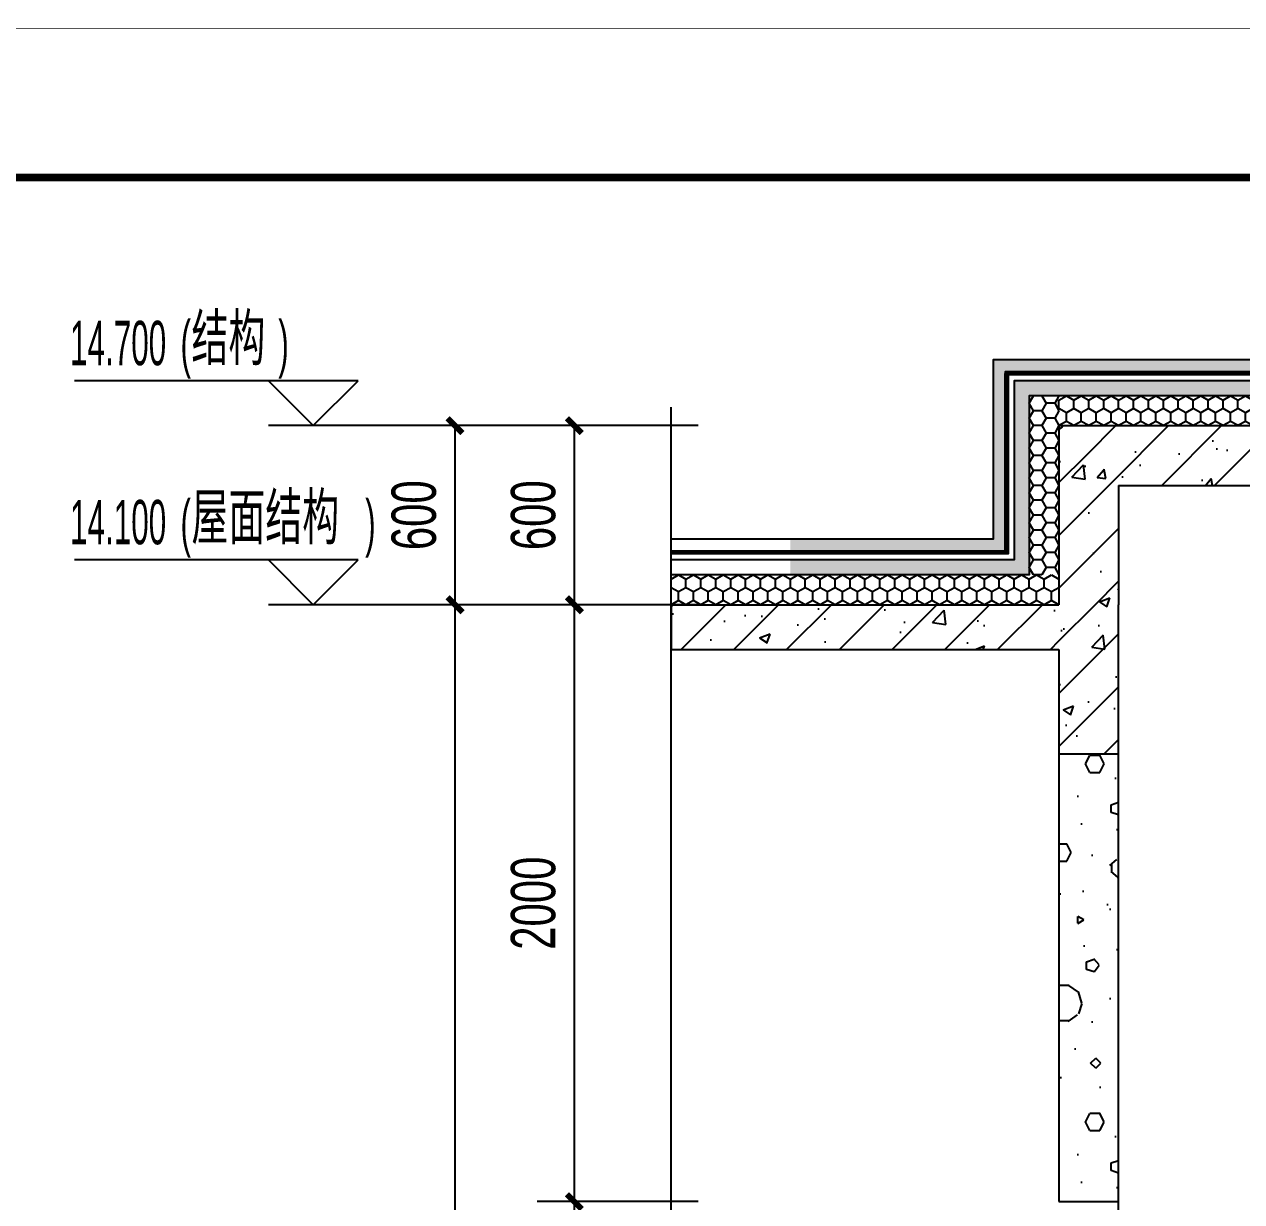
# Model space of a CAD drawing. Extents: x -26219 to 315419, y -160410 to -120810.
# Drawn here: x 294857 to 298936, y -130294 to -126350 of the extents above; entities that cross this region are included whole.
import ezdxf
from ezdxf.xclip import XClip

# ---------------------------------------------------------------- set-up
doc = ezdxf.new("R2010")
doc.units = 0
doc.header["$LTSCALE"] = 1000
doc.header["$MEASUREMENT"] = 0
doc.header["$XCLIPFRAME"] = 0
for name, color, linetype in [('01-标注_尺寸', 124, 'Continuous'), ('01-标注_标高', 200, 'Continuous'), ('01-标注_符号', 200, 'Continuous'), ('02-TEXT_标注', 130, 'Continuous'), ('05-填充_天正', 26, 'Continuous'), ('104-13#14# B1核心筒$0$A-E_楼梯', 171, 'Continuous'), ('A-O_屋面', 201, 'Continuous'), ('A-O_防水层', 222, 'Continuous'), ('A-SUR_保温', 222, 'Continuous'), ('A_STR-砌块墙', 121, 'Continuous'), ('A_STR-砼墙', 51, 'Continuous'), ('A_STR-砼柱', 51, 'Continuous')]:
    doc.layers.add(name, color=color, linetype=linetype)
doc.layers.add('B1幕墙$0$04-不打印_辅助线', color=165, linetype='Continuous', plot=False)
doc.styles.add('_TCH_DIM', font='ros.shx', dxfattribs={"width": 0.75, "bigfont": 'jd.shx'})
doc.styles.add('_TCH_DIM_T3', font='ros.shx', dxfattribs={"width": 0.705882, "bigfont": 'jd.shx'})
doc.dimstyles.new('_TCH_ARCH&&50', dxfattribs={"dimtxt": 148.75, "dimasz": 50, "dimexe": 125, "dimexo": 150, "dimgap": 63.125, "dimtad": 1, "dimdec": 0, "dimzin": 0, "dimdsep": 46, "dimtxsty": '_TCH_DIM_T3', "dimblk": 'ARCHTICK', "dimcen": 0.09, "dimclrt": 7, "dimazin": 2, "dimtfac": 1, "dimtdec": 0, "dimtix": 1, "dimtmove": 2, "dimatfit": 3, "dimfxl": 0, "dimtolj": 1, "dimtzin": 0, "dimarcsym": 0})
pattern_1 = [(45, (0, 0), (-88.38835, 88.38835), []), (50, (0, 0), (358.6301, -31.37607), [37.5, -412.5]), (355, (0, 0), (-69.37567, 376.09607), [30, -330]), (100.4514, (29.9, -2.6), (289.2547, 344.71977), [31.8701, -350.57106]), (46.1842, (0, 100), (533.6205, -82.7595), [56.25, -618.75]), (96.6356, (44.47, 93.1), (467.33135, 487.0589), [47.8051, -525.8565]), (351.1842, (0, 100), (467.331, 487.0593), [45, -495]), (21, (50, 75), (298.45353, -201.30945), [37.5, -412.5]), (326, (50, 75), (121.65767, 362.57502), [30, -330]), (71.4514, (74.87, 58.22), (420.1113, 161.26525), [31.8701, -350.57106]), (37.5, (0, 0), (6.07993, 166.446927), [0, -326, 0, -335, 0, -331.25]), (7.5, (0, 0), (131.53477, 197.20586), [0, -191, 0, -318.5, 0, -126.25]), (327.5, (-111.5, 0), (266.91122, -11.277436), [0, -125, 0, -390, 0, -517.5]), (317.5, (-161.5, 0), (291.59308, 50.05249), [0, -162.5, 0, -259, 0, -367.5])]

# ---------------------------------------------------------------- blocks, each defined once
blk = doc.blocks.new('B1幕墙')
at = {"layer": 'B1幕墙$0$04-不打印_辅助线'}
blk.add_lwpolyline([(-19723.4, 110825.4), (-17951.5, 111952.4), (-14731.3, 106889.8), (-10015.2, 109889.5), (-6726.5, 109889.5), (-6726.5, 107689.5), (-6591.5, 107689.5), (-6591.5, 96729.1), (-3286.4, 91533.1), (-3400.3, 91460.7), (-609.5, 87073), (-44109.9, 59403.8), (-49479.8, 60532), (-116340.3, 165647.4), (-95570, 173811.9), (-95423.7, 173439.7), (-115742.4, 165452.7), (-49232.7, 60888.9), (-44187.1, 59828.8), (-1077.3, 87249.5), (-3868.2, 91637.2), (-3501.1, 91870.6)], dxfattribs=at)
blk = doc.blocks.new('104-13#14# B1核心筒')
at = {"layer": '104-13#14# B1核心筒$0$A-E_楼梯', "rotation": 57.54087654752239}
blk.add_blockref('B1幕墙', (289197.1, 8062.4), dxfattribs=at)
blk = doc.blocks.new('图框-A1')
for points, const_width in [([(0, 0), (841, 0), (841, 594), (0, 594)], 0.05), ([(766, 584), (25, 584), (25, 10), (766, 10)], 0.5)]:
    blk.add_lwpolyline(points, close=True, dxfattribs=dict(const_width=const_width))
blk = doc.blocks.new('_ArchTick')
at = {"color": 0, "linetype": 'ByBlock', "const_width": 0.4}
blk.add_lwpolyline([(-0.5, -0.5), (0.5, 0.5)], dxfattribs=at)
blk = doc.blocks.new('*D977')
at = {"layer": '01-标注_尺寸', "color": 0, "lineweight": -2, "transparency": 16777216}
for p, q in [((296714.6, -128294.1), (296175, -128294.1)), ((296300, -132794.1), (296300, -128294.1)), ((296714.6, -132794.1), (296175, -132794.1))]:
    blk.add_line(p, q, dxfattribs=at)
at = {"layer": 'Defpoints', "color": 0, "transparency": 16777216}
for p in [(296300, -128294.1), (296864.6, -128294.1), (296864.6, -132794.1)]:
    blk.add_point(p, dxfattribs=at)
at = {"layer": '01-标注_尺寸', "color": 0, "lineweight": -2, "transparency": 16777216, "xscale": 50, "yscale": 50, "zscale": 50}
for p, rotation in [((296300, -128294.1), 90), ((296300, -132794.1), 270)]:
    blk.add_blockref('_ArchTick', p, dxfattribs=dict(at, rotation=rotation))
at = {"layer": '01-标注_尺寸', "color": 7, "transparency": 16777216, "insert": (296162.5, -130544.1), "char_height": 148.75, "attachment_point": 5, "rotation": 90, "style": '_TCH_DIM_T3'}
blk.add_mtext('\\A1;4500', dxfattribs=at)
blk = doc.blocks.new('*D978')
at = {"layer": '01-标注_尺寸', "color": 0, "lineweight": -2, "transparency": 16777216}
for p, q in [((296714.6, -127694.1), (296175, -127694.1)), ((296300, -128294.1), (296300, -127694.1)), ((296714.6, -128294.1), (296175, -128294.1))]:
    blk.add_line(p, q, dxfattribs=at)
at = {"layer": 'Defpoints', "color": 0, "transparency": 16777216}
for p in [(296300, -127694.1), (296864.6, -127694.1), (296864.6, -128294.1)]:
    blk.add_point(p, dxfattribs=at)
at = {"layer": '01-标注_尺寸', "color": 0, "lineweight": -2, "transparency": 16777216, "xscale": 50, "yscale": 50, "zscale": 50}
for p, rotation in [((296300, -127694.1), 90), ((296300, -128294.1), 270)]:
    blk.add_blockref('_ArchTick', p, dxfattribs=dict(at, rotation=rotation))
at = {"layer": '01-标注_尺寸', "color": 7, "transparency": 16777216, "insert": (296162.5, -127994.1), "char_height": 148.75, "attachment_point": 5, "rotation": 90, "style": '_TCH_DIM_T3'}
blk.add_mtext('\\A1;600', dxfattribs=at)
blk = doc.blocks.new('*D986')
at = {"layer": '01-标注_尺寸', "color": 0, "lineweight": -2, "transparency": 16777216}
for p, q in [((297114.6, -130294.1), (296575, -130294.1)), ((296700, -132794.1), (296700, -130294.1)), ((297114.6, -132794.1), (296575, -132794.1))]:
    blk.add_line(p, q, dxfattribs=at)
at = {"layer": 'Defpoints', "color": 0, "transparency": 16777216}
for p in [(296700, -130294.1), (297264.6, -130294.1), (297264.6, -132794.1)]:
    blk.add_point(p, dxfattribs=at)
at = {"layer": '01-标注_尺寸', "color": 0, "lineweight": -2, "transparency": 16777216, "xscale": 50, "yscale": 50, "zscale": 50}
for p, rotation in [((296700, -130294.1), 90), ((296700, -132794.1), 270)]:
    blk.add_blockref('_ArchTick', p, dxfattribs=dict(at, rotation=rotation))
at = {"layer": '01-标注_尺寸', "color": 7, "transparency": 16777216, "insert": (296562.5, -131544.1), "char_height": 148.75, "attachment_point": 5, "rotation": 90, "style": '_TCH_DIM_T3'}
blk.add_mtext('\\A1;2500', dxfattribs=at)
blk = doc.blocks.new('*D987')
at = {"layer": '01-标注_尺寸', "color": 0, "lineweight": -2, "transparency": 16777216}
for p, q in [((297114.6, -128294.1), (296575, -128294.1)), ((296700, -130294.1), (296700, -128294.1)), ((297114.6, -130294.1), (296575, -130294.1))]:
    blk.add_line(p, q, dxfattribs=at)
at = {"layer": 'Defpoints', "color": 0, "transparency": 16777216}
for p in [(296700, -128294.1), (297264.6, -128294.1), (297264.6, -130294.1)]:
    blk.add_point(p, dxfattribs=at)
at = {"layer": '01-标注_尺寸', "color": 0, "lineweight": -2, "transparency": 16777216, "xscale": 50, "yscale": 50, "zscale": 50}
for p, rotation in [((296700, -128294.1), 90), ((296700, -130294.1), 270)]:
    blk.add_blockref('_ArchTick', p, dxfattribs=dict(at, rotation=rotation))
at = {"layer": '01-标注_尺寸', "color": 7, "transparency": 16777216, "insert": (296562.5, -129294.1), "char_height": 148.75, "attachment_point": 5, "rotation": 90, "style": '_TCH_DIM_T3'}
blk.add_mtext('\\A1;2000', dxfattribs=at)
blk = doc.blocks.new('*D988')
at = {"layer": '01-标注_尺寸', "color": 0, "lineweight": -2, "transparency": 16777216}
for p, q in [((297114.6, -127694.1), (296575, -127694.1)), ((296700, -128294.1), (296700, -127694.1)), ((297114.6, -128294.1), (296575, -128294.1))]:
    blk.add_line(p, q, dxfattribs=at)
at = {"layer": 'Defpoints', "color": 0, "transparency": 16777216}
for p in [(296700, -127694.1), (297264.6, -127694.1), (297264.6, -128294.1)]:
    blk.add_point(p, dxfattribs=at)
at = {"layer": '01-标注_尺寸', "color": 0, "lineweight": -2, "transparency": 16777216, "xscale": 50, "yscale": 50, "zscale": 50}
for p, rotation in [((296700, -127694.1), 90), ((296700, -128294.1), 270)]:
    blk.add_blockref('_ArchTick', p, dxfattribs=dict(at, rotation=rotation))
at = {"layer": '01-标注_尺寸', "color": 7, "transparency": 16777216, "insert": (296562.5, -127994.1), "char_height": 148.75, "attachment_point": 5, "rotation": 90, "style": '_TCH_DIM_T3'}
blk.add_mtext('\\A1;600', dxfattribs=at)
blk = doc.blocks.new('$LinePat$防水层2')
at = {"color": 0}
blk.add_line((0, 0), (600, 0), dxfattribs=at)
blk.add_solid([(150, 0), (450, 0), (150, -100), (450, -100)], dxfattribs=at)
blk = doc.blocks.new('$LinePat$聚苯板')
at = {"color": 0}
for p, q in [((14.8, -8.6), (0, 0)), ((29.7, 0), (14.8, -8.6)), ((14.8, -8.6), (14.8, -25.7)), ((14.8, -25.7), (0, -34.3)), ((0, -34.3), (0, -51.4)), ((29.7, -34.3), (14.8, -25.7)), ((0, -51.4), (14.8, -60)), ((14.8, -60), (29.7, -51.4))]:
    blk.add_line(p, q, dxfattribs=at)

msp = doc.modelspace()

# ---------------------------------------------------------------- hatches: boundary and pattern name
at = {"layer": '05-填充_天正'}
h = msp.add_hatch(dxfattribs=at)
h.set_pattern_fill('钢筋混凝土', color=256, scale=50, style=0)
h.set_pattern_definition(pattern_1)
h.paths.add_polyline_path([(298323.7, -128294.1), (298523.7, -128294.1), (298523.7, -127894.1), (298323.7, -127694.1)])
h = msp.add_hatch(dxfattribs=at)
h.set_pattern_fill('钢筋混凝土', color=256, scale=50, style=0)
h.set_pattern_definition(pattern_1)
h.paths.add_polyline_path([(298323.7, -127694.1), (298523.7, -127894.1), (301273.7, -127894.1), (301473.7, -127694.1)])
h = msp.add_hatch(dxfattribs=at)
h.set_pattern_fill('钢筋混凝土', color=256, scale=50, style=0)
h.set_pattern_definition(pattern_1)
h.paths.add_polyline_path([(298323.7, -128444.1), (298323.7, -128294.1), (297023.7, -128294.1), (297023.7, -128444.1)])
h = msp.add_hatch(dxfattribs=at)
h.set_pattern_fill('钢筋混凝土', color=256, scale=50, style=0)
h.set_pattern_definition(pattern_1)
h.paths.add_polyline_path([(298323.7, -128794.1), (298523.7, -128794.1), (298523.7, -128294.1), (298323.7, -128294.1)])
h = msp.add_hatch(dxfattribs=at)
h.set_pattern_fill('加气混凝土', color=256, scale=50, style=0)
h.set_pattern_definition([(0, (177, -183), (300, 600), [0, -600]), (0, (-174, -264), (300, 600), [0, -600]), (0, (21, -270), (300, 600), [0, -600]), (0, (234, -93), (300, 600), [0, -600]), (0, (-15, -300), (300, 600), [0, -600]), (0, (294, 285), (300, 600), [0, -600]), (0, (111, 237), (300, 600), [0, -600]), (0, (207, 162), (300, 600), [0, -600]), (0, (-282, 150), (300, 600), [0, -600]), (0, (12, 123), (300, 600), [0, -600]), (0, (-102, -30), (300, 600), [0, -600]), (0, (-96, -255), (300, 600), [0, -600]), (0, (129, -279), (300, 600), [0, -600]), (0, (294, -15), (300, 600), [0, -600]), (0, (-267, -108), (300, 600), [0, -600]), (0, (-216, -6), (300, 600), [0, -600]), (0, (18, -48), (300, 600), [0, -600]), (0, (-66, -135), (300, 600), [0, -600]), (0, (-114, 63), (300, 600), [0, -600]), (0, (-39, 288), (300, 600), [0, -600]), (0, (-243, -234), (300, 600), [0, -600]), (0, (87, 165), (300, 600), [0, -600]), (0, (-192, 174), (300, 600), [0, -600]), (0, (-240, 252), (300, 600), [0, -600]), (130.601294, (257.143, 97.143), (-1499.9999834, 1800.000008), [26.3416, -11037.111]), (18.43495, (214.29, 108.57), (1499.999994, 599.999996), [27.1052, -3767.6279]), (90, (214.3, 82.86), (300, 600), [25.7143, -1174.2857]), (161.56505, (240, 74.29), (-1500.000008, 599.999955), [27.1052, -3767.6279]), (53.130102, (240, 74.29), (300, 600), [28.5714, -2971.4285]), (135, (262.86, -231.43), (-300.00004, 599.99996), [24.2437, -1672.8126]), (45, (228.57, -231.43), (300, 600), [24.2437, -1672.8126]), (135, (245.71, -248.57), (-300.00004, 599.99996), [24.2437, -1672.8126]), (45, (245.71, -248.57), (300, 600), [24.2437, -1672.8126]), (116.56505, (-25.7, 171.43), (-5e-05, 1200), [31.9438, -638.8765]), (180, (-40, 200), (-300, 600), [34.2857, -565.7142]), (63.43495, (-88.57, 171.43), (3e-06, 1200), [31.9438, -638.8765]), (116.56505, (-74.3, 142.86), (-5e-05, 1200), [31.9438, -638.8765]), (0, (-74.3, 142.86), (300, 600), [34.2857, -565.7142]), (63.43495, (-40, 142.86), (3e-06, 1200), [31.9438, -638.8765]), (107.102728, (200, -31.429), (-899.9999656, 3000.0000048), [38.8613, -16282.9025]), (143.972626, (188.57, 5.714), (-5699.999928, 4199.999995), [38.8613, -8122.02]), (180, (157.14, 28.6), (-300, 600), [37.1429, -562.8571]), (36.027373, (88.57, 5.714), (5699.999958, 4199.999955), [38.8613, -8122.02]), (71.56505, (77.14, -28.57), (900.000005, 2999.999995), [36.1403, -3758.5928]), (107.102728, (88.571, -65.714), (-899.9999656, 3000.0000048), [38.8613, -16282.9025]), (143.972626, (120, -88.57), (-5699.999928, 4199.999995), [38.8613, -8122.02]), (0, (120, -88.6), (300, 600), [37.1429, -562.8571]), (36.027373, (157.143, -88.57), (5699.999958, 4199.999955), [38.8613, -8122.02]), (71.56505, (188.57, -65.71), (900.000005, 2999.999995), [36.1403, -3758.5928]), (150.255118, (205.714, 248.57), (-900.000002, 599.999993), [23.035, -4814.3196]), (90, (185.7, 237.14), (300, 600), [22.8571, -1177.1427]), (29.74488, (185.714, 237.14), (900, 599.999997), [23.035, -4814.3196]), (116.56505, (65.7, -177.14), (-5e-05, 1200), [31.9438, -638.8765]), (168.690067, (51.43, -148.57), (-2700.000002, 599.999985), [29.1373, -6089.6855]), (41.185925, (0, -162.857), (7499.9999546, 6599.9999423), [30.3718, -12725.802]), (90, (0, -191.43), (300, 600), [28.5714, -1171.4285]), (138.814074, (22.857, -211.429), (-7499.9998667, 6600.000042), [30.3718, -12725.802]), (16.699244, (22.857, -211.429), (9899.9999255, 2999.9999686), [29.8295, -12498.5375]), (60.945396, (51.43, -202.857), (299.9999992, 599.9999947), [29.4161, -12325.3395]), (109.983106, (-185.714, 74.286), (-1500.0000056, 4199.9999889), [33.442, -14012.1975]), (155.556045, (-197.143, 105.714), (-3900.0000149, 1799.9999626), [34.523, -14465.1315]), (24.443955, (-260, 105.714), (3900.000002, 1799.9999913), [34.523, -14465.1315]), (70.016893, (-271.429, 74.286), (1500.0000045, 4199.9999896), [33.442, -14012.1975]), (109.983106, (-260, 42.857), (-1500.0000056, 4199.9999889), [33.442, -14012.1975]), (160.016893, (-228.57, 31.43), (-1500.000001, 599.999973), [33.442, -6989.3775]), (19.983107, (-228.57, 31.43), (1499.999992, 599.999999), [33.442, -6989.3775]), (70.016893, (-197.143, 42.857), (1500.0000045, 4199.9999896), [33.442, -14012.1975]), (122.005383, (37.14, 20), (-300.00004, 599.999969), [26.9542, -5633.434]), (18.43495, (-2.86, 34.29), (1499.999994, 599.999996), [27.1052, -3767.6279]), (90, (-2.86, 8.57), (300, 600), [25.7143, -1174.2857]), (161.56505, (22.86, 0), (-1500.000008, 599.999955), [27.1052, -3767.6279]), (54.462322, (22.857, 0), (2099.999997, 2999.9999955), [24.5781, -10298.2115]), (116.56505, (-137.14, -125.7), (-5e-05, 1200), [31.9438, -638.8765]), (180, (-151.4, -97.14), (-300, 600), [31.4286, -568.5714]), (59.036243, (-200, -125.714), (300.000001, 599.999997), [33.3197, -6963.822]), (120.963756, (-182.857, -154.286), (-300.000041, 599.9999724), [33.3197, -6963.822]), (0, (-182.86, -154.3), (300, 600), [31.4286, -568.5714]), (63.43495, (-151.43, -154.3), (3e-06, 1200), [31.9438, -638.8765])])
h.paths.add_polyline_path([(298523.7, -128794.1), (298323.7, -128794.1), (298323.7, -130294.1), (298523.7, -130294.1)])
at = {"layer": 'A-SUR_保温'}
h = msp.add_hatch(dxfattribs=at)
h.set_pattern_fill('混凝土', color=26, scale=15)
h.set_pattern_definition([(50, (10103.08, 600), (107.589027, -9.41282), [11.25, -123.75]), (355, (10103.08, 600), (-20.8127, 112.82882), [9, -99]), (100.4514, (10112.05, 599.22), (86.776407, 103.41593), [9.56103, -105.171317]), (46.1842, (10103.08, 630), (160.08616, -24.82785), [16.875, -185.625]), (96.6356, (10116.42, 627.93), (140.199406, 146.11768), [14.34154, -157.75695]), (351.1842, (10103.08, 630), (140.19929, 146.11779), [13.5, -148.5]), (21, (10118.08, 622.5), (89.536058, -60.392834), [11.25, -123.75]), (326, (10118.08, 622.5), (36.4973, 108.772507), [9, -99]), (71.4514, (10125.54, 617.47), (126.033394, 48.379575), [9.56103, -105.171317]), (37.5, (10103.08, 600), (1.8239783, 49.934078), [0, -97.8, 0, -100.5, 0, -99.375]), (7.5, (10103.08, 600), (39.460431, 59.161757), [0, -57.3, 0, -95.55, 0, -37.875]), (327.5, (10069.63, 600), (80.0733654, -3.383231), [0, -37.5, 0, -117, 0, -155.25]), (317.5, (10054.63, 600), (87.477925, 15.015747), [0, -48.75, 0, -77.7, 0, -110.25])])
h.paths.add_polyline_path([(302673.7, -128074.1), (301693.7, -128074.1), (301693.7, -127474.1), (298103.7, -127474.1), (298103.7, -128074.1), (297423.7, -128074.1), (297423.7, -128114.1), (298143.7, -128114.1), (298143.7, -127514.1), (301653.7, -127514.1), (301653.7, -128114.1), (302673.7, -128114.1)])
h = msp.add_hatch(dxfattribs=at)
h.set_pattern_fill('加气混凝土', color=26, scale=20)
h.set_pattern_definition([(0, (10173.88, 526.8), (120, 240), [0, -240]), (0, (10033.48, 494.4), (120, 240), [0, -240]), (0, (10111.48, 492), (120, 240), [0, -240]), (0, (10196.68, 562.8), (120, 240), [0, -240]), (0, (10097.08, 480), (120, 240), [0, -240]), (0, (10220.68, 714), (120, 240), [0, -240]), (0, (10147.48, 694.8), (120, 240), [0, -240]), (0, (10185.88, 664.8), (120, 240), [0, -240]), (0, (9990.28, 660), (120, 240), [0, -240]), (0, (10107.88, 649.2), (120, 240), [0, -240]), (0, (10062.28, 588), (120, 240), [0, -240]), (0, (10064.68, 498), (120, 240), [0, -240]), (0, (10154.68, 488.4), (120, 240), [0, -240]), (0, (10220.68, 594), (120, 240), [0, -240]), (0, (9996.28, 556.8), (120, 240), [0, -240]), (0, (10016.68, 597.6), (120, 240), [0, -240]), (0, (10110.28, 580.8), (120, 240), [0, -240]), (0, (10076.68, 546), (120, 240), [0, -240]), (0, (10057.48, 625.2), (120, 240), [0, -240]), (0, (10087.48, 715.2), (120, 240), [0, -240]), (0, (10005.88, 506.4), (120, 240), [0, -240]), (0, (10137.88, 666), (120, 240), [0, -240]), (0, (10026.28, 669.6), (120, 240), [0, -240]), (0, (10007.08, 700.8), (120, 240), [0, -240]), (130.601294, (10205.937, 638.857), (-599.99999337, 720.00000315), [10.53662, -4414.8444]), (18.434949, (10188.794, 643.43), (599.999998, 239.9999982), [10.8421, -1507.05116]), (90, (10188.8, 633.14), (120, 240), [10.28571, -469.71426]), (161.565051, (10199.08, 629.714), (-600.000003, 239.999982), [10.8421, -1507.05116]), (53.130102, (10199.08, 629.714), (120, 240), [11.42857, -1188.5714]), (135, (10208.22, 507.43), (-120.000015, 239.999984), [9.69746, -669.12504]), (45, (10194.51, 507.43), (120, 240), [9.69746, -669.12504]), (135, (10201.366, 500.57), (-120.000015, 239.999984), [9.69746, -669.12504]), (45, (10201.366, 500.57), (120, 240), [9.69746, -669.12504]), (116.56505, (10092.8, 668.57), (-2e-05, 479.99999), [12.77753, -255.5506]), (180, (10087.08, 680), (-120, 240), [13.71429, -226.2857]), (63.43495, (10067.65, 668.57), (1e-06, 480), [12.77753, -255.5506]), (116.56505, (10073.37, 657.14), (-2e-05, 479.99999), [12.77753, -255.5506]), (0, (10073.37, 657.14), (120, 240), [13.71429, -226.2857]), (63.43495, (10087.08, 657.14), (1e-06, 480), [12.77753, -255.5506]), (107.102728, (10183.08, 587.429), (-359.99998624, 1200.00000194), [15.54454, -6513.161]), (143.972626, (10178.509, 602.286), (-2279.9999711, 1679.9999981), [15.54454, -3248.808]), (180, (10165.94, 611.43), (-120, 240), [14.85714, -225.14284]), (36.027373, (10138.509, 602.286), (2279.99998315, 1679.9999819), [15.54454, -3248.808]), (71.565051, (10133.937, 588.57), (360.000002, 1199.999998), [14.45613, -1503.43712]), (107.102728, (10138.5086, 573.714), (-359.99998624, 1200.00000194), [15.54454, -6513.161]), (143.972626, (10151.08, 564.571), (-2279.9999711, 1679.9999981), [15.54454, -3248.808]), (0, (10151.08, 564.57), (120, 240), [14.85714, -225.14284]), (36.027373, (10165.937, 564.571), (2279.99998315, 1679.9999819), [15.54454, -3248.808]), (71.565051, (10178.51, 573.714), (360.000002, 1199.999998), [14.45613, -1503.43712]), (150.255118, (10185.366, 699.43), (-360.0000009, 239.999997), [9.214, -1925.72784]), (90, (10177.37, 694.86), (120, 240), [9.14286, -470.8571]), (29.744881, (10177.366, 694.857), (360.0000002, 239.999999), [9.214, -1925.72784]), (116.56505, (10129.37, 529.14), (-2e-05, 479.99999), [12.77753, -255.5506]), (168.690067, (10123.651, 540.571), (-1080.0000008, 239.999994), [11.6549, -2435.8742]), (41.185925, (10103.08, 534.857), (2999.99998182, 2639.9999769), [12.14874, -5090.3208]), (90, (10103.08, 523.43), (120, 240), [11.42857, -468.5714]), (138.814074, (10112.223, 515.429), (-2999.99994668, 2640.0000168), [12.14874, -5090.3208]), (16.699244, (10112.223, 515.429), (3959.9999702, 1199.99998743), [11.93178, -4999.415]), (60.945396, (10123.651, 518.857), (119.9999997, 239.99999788), [11.76643, -4930.1358]), (109.983106, (10028.794, 629.714), (-600.00000226, 1679.99999555), [13.3768, -5604.879]), (155.556045, (10024.223, 642.286), (-1560.00000595, 719.99998504), [13.8092, -5786.0526]), (24.4439547, (9999.08, 642.286), (1560.00000078, 719.99999654), [13.8092, -5786.0526]), (70.0168934, (9994.509, 629.714), (600.0000018, 1679.99999583), [13.3768, -5604.879]), (109.983106, (9999.08, 617.143), (-600.00000226, 1679.99999555), [13.3768, -5604.879]), (160.016893, (10011.651, 612.571), (-600.0000004, 239.9999891), [13.3768, -2795.751]), (19.9831065, (10011.651, 612.571), (599.9999967, 239.9999996), [13.3768, -2795.751]), (70.0168934, (10024.223, 617.143), (600.0000018, 1679.99999583), [13.3768, -5604.879]), (122.005383, (10117.937, 608), (-120.0000161, 239.9999877), [10.7817, -2253.3736]), (18.434949, (10101.937, 613.714), (599.999998, 239.9999982), [10.8421, -1507.05116]), (90, (10101.94, 603.43), (120, 240), [10.28571, -469.71426]), (161.565051, (10112.223, 600), (-600.000003, 239.999982), [10.8421, -1507.05116]), (54.462322, (10112.223, 600), (839.9999988, 1199.9999982), [9.83123, -4119.2846]), (116.56505, (10048.22, 549.71), (-2e-05, 479.99999), [12.77753, -255.5506]), (180, (10042.5, 561.14), (-120, 240), [12.57143, -227.42856]), (59.0362434, (10023.08, 549.714), (120.0000004, 239.9999988), [13.3279, -2785.5288]), (120.963756, (10029.937, 538.286), (-120.0000164, 239.999989), [13.3279, -2785.5288]), (0, (10029.94, 538.29), (120, 240), [12.57143, -227.42856]), (63.43495, (10042.5, 538.29), (1e-06, 480), [12.77753, -255.5506])])
h.paths.add_polyline_path([(302673.7, -128144.1), (301623.7, -128144.1), (301623.7, -127544.1), (298173.7, -127544.1), (298173.7, -128144.1), (297423.7, -128144.1), (297423.7, -128194.1), (298223.7, -128194.1), (298223.7, -127594.1), (301573.7, -127594.1), (301573.7, -128194.1), (302673.7, -128194.1)])

# ---------------------------------------------------------------- linework, layer by layer
msp.add_line((298523.7, -147894.1), (298523.7, -128294.1))
at = {"layer": '01-标注_标高'}
for p, q in [((295975, -127544.1), (295025, -127544.1)), ((295825, -127694.1), (295675, -127544.1)), ((295825, -127694.1), (295975, -127544.1)), ((296175, -127694.1), (295675, -127694.1)), ((295975, -128144.1), (295025, -128144.1)), ((295825, -128294.1), (295675, -128144.1)), ((295825, -128294.1), (295975, -128144.1)), ((296175, -128294.1), (295675, -128294.1))]:
    msp.add_line(p, q, dxfattribs=at)
at = {"layer": '01-标注_符号'}
msp.add_lwpolyline([(297023.7, -149810.7), (297023.7, -138777.4), (296918.7, -138739.2), (297128.7, -138702.1), (297023.7, -138664.9), (297023.7, -127631.6)], dxfattribs=at)
at = {"layer": 'A-O_屋面'}
for points in [[(302673.7, -128074.1), (301693.7, -128074.1), (301693.7, -127474.1), (298103.7, -127474.1), (298103.7, -128074.1), (297023.7, -128074.1)], [(302673.7, -128114.1), (301653.7, -128114.1), (301653.7, -127514.1), (298143.7, -127514.1), (298143.7, -128114.1), (297023.7, -128114.1)], [(302673.7, -128119.1), (301648.7, -128119.1), (301648.7, -127519.1), (298148.7, -127519.1), (298148.7, -128119.1), (297023.7, -128119.1)], [(302673.7, -128124.1), (301643.7, -128124.1), (301643.7, -127524.1), (298153.7, -127524.1), (298153.7, -128124.1), (297023.7, -128124.1)], [(302673.7, -128144.1), (301623.7, -128144.1), (301623.7, -127544.1), (298173.7, -127544.1), (298173.7, -128144.1), (297023.7, -128144.1)], [(302673.7, -128194.1), (301573.7, -128194.1), (301573.7, -127594.1), (298223.7, -127594.1), (298223.7, -128194.1), (297023.7, -128194.1)]]:
    msp.add_lwpolyline(points, dxfattribs=at)
at = {"layer": 'A_STR-砌块墙'}
for p, q in [((298323.7, -128794.1), (298323.7, -130294.1)), ((298523.7, -130294.1), (298523.7, -128794.1)), ((298323.7, -130294.1), (298523.7, -130294.1))]:
    msp.add_line(p, q, dxfattribs=at)
at = {"layer": 'A_STR-砼墙'}
for p, q in [((298323.7, -127694.1), (298323.7, -128294.1)), ((298323.7, -127694.1), (301473.7, -127694.1)), ((298523.7, -127894.1), (298523.7, -128294.1)), ((298523.7, -127894.1), (301273.7, -127894.1)), ((297023.7, -128294.1), (298323.7, -128294.1)), ((297023.7, -128294.1), (297023.7, -128444.1)), ((297023.7, -128444.1), (298323.7, -128444.1))]:
    msp.add_line(p, q, dxfattribs=at)
at = {"layer": 'A_STR-砼柱'}
for p, q in [((298523.7, -128794.1), (298523.7, -128294.1)), ((298323.7, -128444.1), (298323.7, -128794.1)), ((298323.7, -128794.1), (298523.7, -128794.1))]:
    msp.add_line(p, q, dxfattribs=at)

# ---------------------------------------------------------------- block references
at = {"xscale": 50, "yscale": 50, "zscale": 50}
msp.add_blockref('图框-A1', (273367.6, -156062.5), dxfattribs=at)
ref = msp.add_blockref('104-13#14# B1核心筒', (83110.6, -136819.8))
XClip(ref).set_block_clipping_path([(166599.9946633652, -1823.14907876), (171999.9946633652, 8745.6171003908)])
at = {"layer": 'A-O_防水层', "yscale": 0.05, "zscale": 0.05}
for p, xscale in [((298148.7, -127514.1), 0.05028735632193024), ((298178.9, -127514.1), 0.05028735632193024), ((298209.1, -127514.1), 0.05028735632193024), ((298239.2, -127514.1), 0.05028735632193024), ((298269.4, -127514.1), 0.05028735632193024), ((298299.6, -127514.1), 0.05028735632193024), ((298329.7, -127514.1), 0.05028735632193024), ((298359.9, -127514.1), 0.05028735632193024), ((298390.1, -127514.1), 0.05028735632193024), ((298420.3, -127514.1), 0.05028735632193024), ((298450.4, -127514.1), 0.05028735632193024), ((298480.6, -127514.1), 0.05028735632193024), ((298510.8, -127514.1), 0.05028735632193024), ((298540.9, -127514.1), 0.05028735632193024), ((298571.1, -127514.1), 0.05028735632193024), ((298601.3, -127514.1), 0.05028735632193024), ((298631.5, -127514.1), 0.05028735632193024), ((298661.6, -127514.1), 0.05028735632193024), ((298691.8, -127514.1), 0.05028735632193024), ((298722, -127514.1), 0.05028735632193024), ((298752.2, -127514.1), 0.05028735632193024), ((298782.3, -127514.1), 0.05028735632193024), ((298812.5, -127514.1), 0.05028735632193024), ((298842.7, -127514.1), 0.05028735632193024), ((298872.8, -127514.1), 0.05028735632193024), ((298903, -127514.1), 0.05028735632193024), ((298933.2, -127514.1), 0.05028735632193024), ((298153.7, -127519.1), 0.05014367816100987), ((298183.8, -127519.1), 0.05014367816100987), ((298213.9, -127519.1), 0.05014367816100987), ((298244, -127519.1), 0.05014367816100987), ((298274.1, -127519.1), 0.05014367816100987), ((298304.1, -127519.1), 0.05014367816100987), ((298334.2, -127519.1), 0.05014367816100987), ((298364.3, -127519.1), 0.05014367816100987), ((298394.4, -127519.1), 0.05014367816100987), ((298424.5, -127519.1), 0.05014367816100987), ((298454.6, -127519.1), 0.05014367816100987), ((298484.7, -127519.1), 0.05014367816100987), ((298514.7, -127519.1), 0.05014367816100987), ((298544.8, -127519.1), 0.05014367816100987), ((298574.9, -127519.1), 0.05014367816100987), ((298605, -127519.1), 0.05014367816100987), ((298635.1, -127519.1), 0.05014367816100987), ((298665.2, -127519.1), 0.05014367816100987), ((298695.3, -127519.1), 0.05014367816100987), ((298725.3, -127519.1), 0.05014367816100987), ((298755.4, -127519.1), 0.05014367816100987), ((298785.5, -127519.1), 0.05014367816100987), ((298815.6, -127519.1), 0.05014367816100987), ((298845.7, -127519.1), 0.05014367816100987), ((298875.8, -127519.1), 0.05014367816100987), ((298905.9, -127519.1), 0.05014367816100987)]:
    msp.add_blockref('$LinePat$防水层2', p, dxfattribs=dict(at, xscale=xscale))
at = {"layer": 'A-O_防水层'}
for p, xscale, yscale, zscale, rotation in [((298143.7, -127549.1), 0.0499999999993585, 0.0499999999993585, 0.0499999999993585, 90.00000000055583), ((298143.7, -127579.1), 0.0499999999993585, 0.0499999999993585, 0.0499999999993585, 90.00000000055583), ((298148.7, -127554.1), 0.04999999999935487, 0.04999999999935487, 0.04999999999935487, 90.00000000055583), ((298148.7, -127584.1), 0.04999999999935487, 0.04999999999935487, 0.04999999999935487, 90.00000000055583), ((298143.7, -127609.1), 0.0499999999993585, 0.0499999999993585, 0.0499999999993585, 90.00000000055583), ((298148.7, -127614.1), 0.04999999999935487, 0.04999999999935487, 0.04999999999935487, 90.00000000055583), ((298143.7, -127639.1), 0.0499999999993585, 0.0499999999993585, 0.0499999999993585, 90.00000000055583), ((298143.7, -127669.1), 0.0499999999993585, 0.0499999999993585, 0.0499999999993585, 90.00000000055583), ((298148.7, -127644.1), 0.04999999999935487, 0.04999999999935487, 0.04999999999935487, 90.00000000055583), ((298143.7, -127699.1), 0.0499999999993585, 0.0499999999993585, 0.0499999999993585, 90.00000000055583), ((298148.7, -127674.1), 0.04999999999935487, 0.04999999999935487, 0.04999999999935487, 90.00000000055583), ((298148.7, -127704.1), 0.04999999999935487, 0.04999999999935487, 0.04999999999935487, 90.00000000055583), ((298143.7, -127729.1), 0.0499999999993585, 0.0499999999993585, 0.0499999999993585, 90.00000000055583), ((298148.7, -127734.1), 0.04999999999935487, 0.04999999999935487, 0.04999999999935487, 90.00000000055583), ((298143.7, -127759.1), 0.0499999999993585, 0.0499999999993585, 0.0499999999993585, 90.00000000055583), ((298143.7, -127789.1), 0.0499999999993585, 0.0499999999993585, 0.0499999999993585, 90.00000000055583), ((298148.7, -127764.1), 0.04999999999935487, 0.04999999999935487, 0.04999999999935487, 90.00000000055583), ((298143.7, -127819.1), 0.0499999999993585, 0.0499999999993585, 0.0499999999993585, 90.00000000055583), ((298148.7, -127794.1), 0.04999999999935487, 0.04999999999935487, 0.04999999999935487, 90.00000000055583), ((298148.7, -127824.1), 0.04999999999935487, 0.04999999999935487, 0.04999999999935487, 90.00000000055583), ((298143.7, -127849.1), 0.0499999999993585, 0.0499999999993585, 0.0499999999993585, 90.00000000055583), ((298148.7, -127854.1), 0.04999999999935487, 0.04999999999935487, 0.04999999999935487, 90.00000000055583), ((298143.7, -127879.1), 0.0499999999993585, 0.0499999999993585, 0.0499999999993585, 90.00000000055583), ((298143.7, -127909.1), 0.0499999999993585, 0.0499999999993585, 0.0499999999993585, 90.00000000055583), ((298148.7, -127884.1), 0.04999999999935487, 0.04999999999935487, 0.04999999999935487, 90.00000000055583), ((298148.7, -127914.1), 0.04999999999935487, 0.04999999999935487, 0.04999999999935487, 90.00000000055583), ((298143.7, -127939.1), 0.0499999999993585, 0.0499999999993585, 0.0499999999993585, 90.00000000055583), ((298148.7, -127944.1), 0.04999999999935487, 0.04999999999935487, 0.04999999999935487, 90.00000000055583), ((298143.7, -127969.1), 0.0499999999993585, 0.0499999999993585, 0.0499999999993585, 90.00000000055583), ((298148.7, -127974.1), 0.04999999999935487, 0.04999999999935487, 0.04999999999935487, 90.00000000055583), ((298143.7, -127999.1), 0.0499999999993585, 0.0499999999993585, 0.0499999999993585, 90.00000000055583), ((298143.7, -128029.1), 0.0499999999993585, 0.0499999999993585, 0.0499999999993585, 90.00000000055583), ((298148.7, -128004.1), 0.04999999999935487, 0.04999999999935487, 0.04999999999935487, 90.00000000055583), ((298148.7, -128034.1), 0.04999999999935487, 0.04999999999935487, 0.04999999999935487, 90.00000000055583), ((298143.7, -128059.1), 0.0499999999993585, 0.0499999999993585, 0.0499999999993585, 90.00000000055583), ((298148.7, -128064.1), 0.04999999999935487, 0.04999999999935487, 0.04999999999935487, 90.00000000055583), ((298143.7, -128089.1), 0.0499999999993585, 0.0499999999993585, 0.0499999999993585, 90.00000000055583), ((298143.7, -128119.1), 0.0499999999993585, 0.0499999999993585, 0.0499999999993585, 90.00000000055583), ((298148.7, -128094.1), 0.04999999999935487, 0.04999999999935487, 0.04999999999935487, 90.00000000055583), ((297023.7, -128114.1), 0.05067567567587757, 0.05, 0.05, 4.758009382737323e-10), ((297023.7, -128119.1), 0.05090090090110542, 0.05, 0.05, 4.759091553426313e-10), ((297054.1, -128114.1), 0.05067567567587757, 0.05, 0.05, 4.758009382737323e-10), ((297054.2, -128119.1), 0.05090090090110542, 0.05, 0.05, 4.759091553426313e-10), ((297084.5, -128114.1), 0.05067567567587757, 0.05, 0.05, 4.758009382737323e-10), ((297084.8, -128119.1), 0.05090090090110542, 0.05, 0.05, 4.759091553426313e-10), ((297114.9, -128114.1), 0.05067567567587757, 0.05, 0.05, 4.758009382737323e-10), ((297115.3, -128119.1), 0.05090090090110542, 0.05, 0.05, 4.759091553426313e-10), ((297145.3, -128114.1), 0.05067567567587757, 0.05, 0.05, 4.758009382737323e-10), ((297145.9, -128119.1), 0.05090090090110542, 0.05, 0.05, 4.759091553426313e-10), ((297175.7, -128114.1), 0.05067567567587757, 0.05, 0.05, 4.758009382737323e-10), ((297176.4, -128119.1), 0.05090090090110542, 0.05, 0.05, 4.759091553426313e-10), ((297206.1, -128114.1), 0.05067567567587757, 0.05, 0.05, 4.758009382737323e-10), ((297206.9, -128119.1), 0.05090090090110542, 0.05, 0.05, 4.759091553426313e-10), ((297236.5, -128114.1), 0.05067567567587757, 0.05, 0.05, 4.758009382737323e-10), ((297237.5, -128119.1), 0.05090090090110542, 0.05, 0.05, 4.759091553426313e-10), ((297266.9, -128114.1), 0.05067567567587757, 0.05, 0.05, 4.758009382737323e-10), ((297268, -128119.1), 0.05090090090110542, 0.05, 0.05, 4.759091553426313e-10), ((297297.4, -128114.1), 0.05067567567587757, 0.05, 0.05, 4.758009382737323e-10), ((297298.6, -128119.1), 0.05090090090110542, 0.05, 0.05, 4.759091553426313e-10), ((297327.8, -128114.1), 0.05067567567587757, 0.05, 0.05, 4.758009382737323e-10), ((297329.1, -128119.1), 0.05090090090110542, 0.05, 0.05, 4.759091553426313e-10), ((297358.2, -128114.1), 0.05067567567587757, 0.05, 0.05, 4.758009382737323e-10), ((297359.7, -128119.1), 0.05090090090110542, 0.05, 0.05, 4.759091553426313e-10), ((297388.6, -128114.1), 0.05067567567587757, 0.05, 0.05, 4.758009382737323e-10), ((297390.2, -128119.1), 0.05090090090110542, 0.05, 0.05, 4.759091553426313e-10), ((297419, -128114.1), 0.05067567567587757, 0.05, 0.05, 4.758009382737323e-10), ((297420.7, -128119.1), 0.05090090090110542, 0.05, 0.05, 4.759091553426313e-10), ((297449.4, -128114.1), 0.05067567567587757, 0.05, 0.05, 4.758009382737323e-10), ((297451.3, -128119.1), 0.05090090090110542, 0.05, 0.05, 4.759091553426313e-10), ((297479.8, -128114.1), 0.05067567567587757, 0.05, 0.05, 4.758009382737323e-10), ((297481.8, -128119.1), 0.05090090090110542, 0.05, 0.05, 4.759091553426313e-10), ((297510.2, -128114.1), 0.05067567567587757, 0.05, 0.05, 4.758009382737323e-10), ((297512.4, -128119.1), 0.05090090090110542, 0.05, 0.05, 4.759091553426313e-10), ((297540.6, -128114.1), 0.05067567567587757, 0.05, 0.05, 4.758009382737323e-10), ((297542.9, -128119.1), 0.05090090090110542, 0.05, 0.05, 4.759091553426313e-10), ((297571, -128114.1), 0.05067567567587757, 0.05, 0.05, 4.758009382737323e-10), ((297573.4, -128119.1), 0.05090090090110542, 0.05, 0.05, 4.759091553426313e-10), ((297601.4, -128114.1), 0.05067567567587757, 0.05, 0.05, 4.758009382737323e-10), ((297604, -128119.1), 0.05090090090110542, 0.05, 0.05, 4.759091553426313e-10), ((297631.8, -128114.1), 0.05067567567587757, 0.05, 0.05, 4.758009382737323e-10), ((297634.5, -128119.1), 0.05090090090110542, 0.05, 0.05, 4.759091553426313e-10), ((297662.2, -128114.1), 0.05067567567587757, 0.05, 0.05, 4.758009382737323e-10), ((297665.1, -128119.1), 0.05090090090110542, 0.05, 0.05, 4.759091553426313e-10), ((297692.6, -128114.1), 0.05067567567587757, 0.05, 0.05, 4.758009382737323e-10), ((297695.6, -128119.1), 0.05090090090110542, 0.05, 0.05, 4.759091553426313e-10), ((297723, -128114.1), 0.05067567567587757, 0.05, 0.05, 4.758009382737323e-10), ((297726.1, -128119.1), 0.05090090090110542, 0.05, 0.05, 4.759091553426313e-10), ((297753.4, -128114.1), 0.05067567567587757, 0.05, 0.05, 4.758009382737323e-10), ((297756.7, -128119.1), 0.05090090090110542, 0.05, 0.05, 4.759091553426313e-10), ((297783.8, -128114.1), 0.05067567567587757, 0.05, 0.05, 4.758009382737323e-10), ((297787.2, -128119.1), 0.05090090090110542, 0.05, 0.05, 4.759091553426313e-10), ((297814.2, -128114.1), 0.05067567567587757, 0.05, 0.05, 4.758009382737323e-10), ((297817.8, -128119.1), 0.05090090090110542, 0.05, 0.05, 4.759091553426313e-10), ((297844.7, -128114.1), 0.05067567567587757, 0.05, 0.05, 4.758009382737323e-10), ((297848.3, -128119.1), 0.05090090090110542, 0.05, 0.05, 4.759091553426313e-10), ((297875.1, -128114.1), 0.05067567567587757, 0.05, 0.05, 4.758009382737323e-10), ((297878.8, -128119.1), 0.05090090090110542, 0.05, 0.05, 4.759091553426313e-10), ((297905.5, -128114.1), 0.05067567567587757, 0.05, 0.05, 4.758009382737323e-10), ((297909.4, -128119.1), 0.05090090090110542, 0.05, 0.05, 4.759091553426313e-10), ((297935.9, -128114.1), 0.05067567567587757, 0.05, 0.05, 4.758009382737323e-10), ((297939.9, -128119.1), 0.05090090090110542, 0.05, 0.05, 4.759091553426313e-10), ((297966.3, -128114.1), 0.05067567567587757, 0.05, 0.05, 4.758009382737323e-10), ((297970.5, -128119.1), 0.05090090090110542, 0.05, 0.05, 4.759091553426313e-10), ((297996.7, -128114.1), 0.05067567567587757, 0.05, 0.05, 4.758009382737323e-10), ((298001, -128119.1), 0.05090090090110542, 0.05, 0.05, 4.759091553426313e-10), ((298027.1, -128114.1), 0.05067567567587757, 0.05, 0.05, 4.758009382737323e-10), ((298031.5, -128119.1), 0.05090090090110542, 0.05, 0.05, 4.759091553426313e-10), ((298057.5, -128114.1), 0.05067567567587757, 0.05, 0.05, 4.758009382737323e-10), ((298062.1, -128119.1), 0.05090090090110542, 0.05, 0.05, 4.759091553426313e-10), ((298087.9, -128114.1), 0.05067567567587757, 0.05, 0.05, 4.758009382737323e-10), ((298092.6, -128119.1), 0.05090090090110542, 0.05, 0.05, 4.759091553426313e-10), ((298118.3, -128114.1), 0.05067567567587757, 0.05, 0.05, 4.758009382737323e-10), ((298123.2, -128119.1), 0.05090090090110542, 0.05, 0.05, 4.759091553426313e-10), ((298148.7, -128124.1), 0.04999999999935487, 0.04999999999935487, 0.04999999999935487, 90.00000000055583)]:
    msp.add_blockref('$LinePat$防水层2', p, dxfattribs=dict(at, xscale=xscale, yscale=yscale, zscale=zscale, rotation=rotation))
at = {"layer": 'A-SUR_保温', "color": 26, "yscale": 1.666666666666667, "zscale": 1.666666666666667}
for p, xscale, rotation in [((298323.7, -127644.1), -1.683938285134295, 270), ((298323.7, -127694.1), -1.683938285139229, 180), ((298373.7, -127694.1), -1.683938285139229, 180), ((298423.7, -127694.1), -1.683938285139229, 180), ((298473.7, -127694.1), -1.683938285139229, 180), ((298523.7, -127694.1), -1.683938285139229, 180), ((298573.7, -127694.1), -1.683938285139229, 180), ((298623.7, -127694.1), -1.683938285139229, 180), ((298673.7, -127694.1), -1.683938285139229, 180), ((298723.7, -127694.1), -1.683938285139229, 180), ((298773.7, -127694.1), -1.683938285139229, 180), ((298823.7, -127694.1), -1.683938285139229, 180), ((298873.7, -127694.1), -1.683938285139229, 180), ((298923.7, -127694.1), -1.683938285139229, 180), ((298323.7, -127694.1), -1.683938285134295, 270), ((298323.7, -127744.1), -1.683938285134295, 270), ((298323.7, -127794.1), -1.683938285134295, 270), ((298323.7, -127844.1), -1.683938285134295, 270), ((298323.7, -127894.1), -1.683938285134295, 270), ((298323.7, -127944.1), -1.683938285134295, 270), ((298323.7, -127994.1), -1.683938285134295, 270), ((298323.7, -128044.1), -1.683938285134295, 270), ((298323.7, -128094.1), -1.683938285134295, 270), ((298323.7, -128144.1), -1.683938285134295, 270), ((298323.7, -128194.1), -1.683938285134295, 270), ((297023.7, -128294.1), -1.683938285135404, 180), ((297073.7, -128294.1), -1.683938285135404, 180), ((297123.7, -128294.1), -1.683938285135404, 180), ((297173.7, -128294.1), -1.683938285135404, 180), ((297223.7, -128294.1), -1.683938285135404, 180), ((297273.7, -128294.1), -1.683938285135404, 180), ((297323.7, -128294.1), -1.683938285135404, 180), ((297373.7, -128294.1), -1.683938285135404, 180), ((297423.7, -128294.1), -1.683938285135404, 180), ((297473.7, -128294.1), -1.683938285135404, 180), ((297523.7, -128294.1), -1.683938285135404, 180), ((297573.7, -128294.1), -1.683938285135404, 180), ((297623.7, -128294.1), -1.683938285135404, 180), ((297673.7, -128294.1), -1.683938285135404, 180), ((297723.7, -128294.1), -1.683938285135404, 180), ((297773.7, -128294.1), -1.683938285135404, 180), ((297823.7, -128294.1), -1.683938285135404, 180), ((297873.7, -128294.1), -1.683938285135404, 180), ((297923.7, -128294.1), -1.683938285135404, 180), ((297973.7, -128294.1), -1.683938285135404, 180), ((298023.7, -128294.1), -1.683938285135404, 180), ((298073.7, -128294.1), -1.683938285135404, 180), ((298123.7, -128294.1), -1.683938285135404, 180), ((298173.7, -128294.1), -1.683938285135404, 180), ((298223.7, -128294.1), -1.683938285135404, 180), ((298273.7, -128294.1), -1.683938285135404, 180)]:
    msp.add_blockref('$LinePat$聚苯板', p, dxfattribs=dict(at, xscale=xscale, rotation=rotation))

# ---------------------------------------------------------------- texts
at = {"layer": '02-TEXT_标注', "style": '_TCH_DIM'}
for s, height, width, p in [('结构', 173.64, 0.75, (295416.7, -127491.6)), ('14.700', 148.75, 0.529412, (295010, -127491.6)), ('(', 148.8, 0.529412, (295379.9, -127491.6)), (')', 148.8, 0.529412, (295707.7, -127491.6)), ('屋面结构', 173.64, 0.75, (295416.7, -128091.6)), ('14.100', 148.75, 0.529412, (295010, -128091.6)), ('(', 148.8, 0.529412, (295379.9, -128091.6)), (')', 148.8, 0.529412, (295998.7, -128091.6))]:
    msp.add_text(s, height=height, dxfattribs=dict(at, width=width)).set_placement(p)

# ---------------------------------------------------------------- dimensions: what is measured, and where the dimension line sits
at = {"layer": '01-标注_尺寸'}
for p1, p2, picture, middle in [((296864.6, -128294.1), (296864.6, -127694.1), '*D978', (296162.5, -127994.1)), ((297264.6, -128294.1), (297264.6, -127694.1), '*D988', (296562.5, -127994.1)), ((296864.6, -132794.1), (296864.6, -128294.1), '*D977', (296162.5, -130544.1)), ((297264.6, -130294.1), (297264.6, -128294.1), '*D987', (296562.5, -129294.1)), ((297264.6, -132794.1), (297264.6, -130294.1), '*D986', (296562.5, -131544.1))]:
    dim = msp.add_aligned_dim(p1=p1, p2=p2, distance=564.6, dimstyle='_TCH_ARCH&&50', dxfattribs=at)
    dim.commit()
    dim.dimension.update_dxf_attribs({"geometry": picture, "text_midpoint": middle})

doc.saveas('drawing.dxf')
